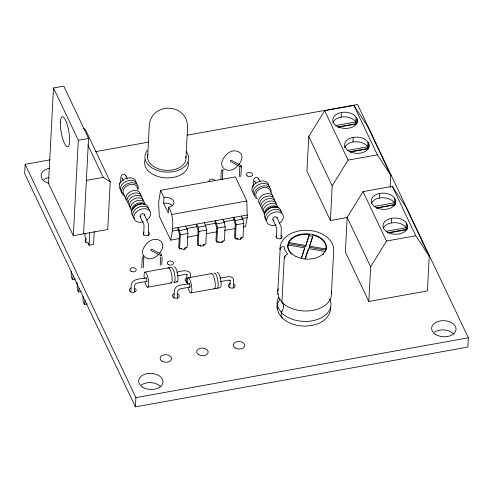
<?xml version="1.0" encoding="UTF-8"?>
<svg xmlns="http://www.w3.org/2000/svg" width="493" height="493" viewBox="0 0 493 493"><rect width="100%" height="100%" fill="white"/><g stroke="black" fill="none" stroke-linecap="round" stroke-linejoin="round"><path stroke-width="0.74" d="M50.126 159.818L25.137 164.317L24.65 173.561L135.409 406.873L467.863 347.054L468.35 337.804L357.591 104.498L187.198 135.156M83.576 233.83L88.574 138.422L63.751 86.127L53.497 87.976L48.499 183.384L73.321 235.679L107.745 229.485L110.247 181.806L85.418 129.517L83.502 128.297M73.321 235.679L78.319 140.271L53.497 87.976M77.142 282.378L77.278 289.631L78.393 291.985L81.37 291.449M85.098 233.503L84.944 236.541L85.992 238.741L85.788 242.587M94.225 231.556L93.553 244.46L89.085 245.261L89.757 232.357M120.606 182.527C121.229 180.093 119.608 175.181 123.084 174.189C124.446 173.992 125.684 174.953 126.128 176.204M130.861 291.727L131.224 284.818C132.216 278.144 141.448 279.211 146.064 277.892M134.386 291.85L134.706 285.281L135.353 283.98L137.202 283.074L146.723 281.361M141.762 267.921L142.304 257.771L143.919 255.62M147.61 157.68L149.213 127.052C149.558 101.903 187.235 101.983 187.599 127.034L185.997 157.661M143.685 235.216L144.061 225.048L140.178 216.519M135.409 406.873L135.895 397.623L25.137 164.317M143.297 267.915L143.814 258.098M148.276 235.568L148.572 224.216L144.307 214.455M160.182 265.363L160.626 256.915M163.966 197.483A7.691 5.066 3 0 1 173.616 201.07A7.691 5.066 3 0 1 168.618 207.288L168.316 213.068L163.664 203.264L163.966 197.483L160.57 190.329L235.383 176.87L246.827 200.984L247.252 217.567L245.483 226.675L243.215 227.082M161.753 264.593L162.16 256.915M179.742 238.507L170.67 240.134C173.049 229.424 174.553 217.068 168.618 207.288M173.937 298.247L174.337 290.574C175.335 283.9 184.567 284.966 189.183 283.641M179.581 248.836L180.315 234.816L179.507 230.545L178.047 227.47L177.936 229.522L179.44 233.972L178.756 247.092L179.581 248.836L182.09 248.386M177.462 298.37L177.825 291.03L178.472 289.736L180.321 288.83L189.836 287.117M184.616 249.409L184.696 247.917L187.198 247.468L187.932 233.448L187.124 229.177L185.664 226.096M186.625 282.575L186.97 274.465L187.05 274.78L186.052 274.311L177.48 275.827M190.403 277.842C192.868 268.605 182.065 270.417 176.845 272.352M198.186 245.489L198.919 231.47L198.112 227.199L196.652 224.118L196.541 226.176L198.044 230.625L197.36 243.745L198.186 245.489L200.694 245.039L200.614 246.531M203.221 246.062L203.301 244.571L205.803 244.121L206.536 230.102L205.729 225.825L204.268 222.75M216.791 242.143L217.524 228.123L216.717 223.853L215.256 220.772L215.145 222.83L216.649 227.279L215.965 240.399L216.791 242.143L219.293 241.693M220.882 179.366L221.375 169.937M222.417 179.366L222.91 170.005M221.825 242.716L221.905 241.225L224.407 240.769L225.141 226.749L224.333 222.479L222.873 219.403M229.781 287.567L230.083 280.215L230.169 280.529L229.171 280.067L220.599 281.583M235.395 238.797L236.129 224.777L235.321 220.5L233.861 217.425L233.75 219.484L235.253 223.933L234.563 237.053L235.395 238.797L237.897 238.347M233.281 288.202L233.682 280.529L233.004 278.323L232.018 277.349L229.325 276.542L219.964 278.107M239.302 176.814L239.857 166.227M236.917 239.58L236.991 238.088M240.837 176.814L241.404 166.024M241.404 217.425L241.478 216.057L242.938 219.132L243.745 223.403L243.012 237.423L240.504 237.872L240.43 239.364M253.316 186.422C254.105 183.815 252.126 178.484 255.83 177.326C257.192 177.129 258.424 178.096 258.874 179.341M276.468 237.595L276.807 228.185L272.925 219.662M331.284 291.905A26.918 17.73 3 0 1 313.677 310.214A26.918 17.73 3 0 1 281.928 302.141L278.946 297.858L277.713 293.261L280.184 248.595A3.845 2.884 -4 0 1 284.005 246.451L285.065 250.389L287.616 254.061A3.845 2.379 -43.3 0 0 285.287 255.805L284.251 257.845L281.928 302.141A12.424 7.691 -43.3 0 0 282.723 303.528A9.12 5.645 -43.3 0 1 282.36 310.461A12.424 7.691 -43.3 0 0 281.38 312.544L281.201 316.013A3.845 2.379 -43.3 0 0 282.686 317.88M281.022 238.704L281.312 227.353L277.054 217.592M283.598 305.987L283.629 305.426M288.75 243.702L288.935 242.168A19.227 12.664 3 0 1 308.636 234.434L309.21 234.532L309.148 235.691L305.481 246.617L288.75 243.702L288.134 245.539M390.179 187.383L390.807 175.323L367.359 125.925L353.919 105.44L324.622 110.715L308.76 136.469L306.942 171.139L330.396 220.544L347.676 217.431M287.943 248.028A19.227 12.664 3 0 1 287.863 245.372L287.986 244.996L304.717 247.911L301.476 258.542M305.481 246.617L309.21 234.532M309.234 247.27L312.963 235.192L313.536 235.29A19.227 12.664 3 0 1 326.15 248.663L325.959 250.191L309.234 247.27L312.901 236.344L309.148 235.691M333.028 122.745L333.095 121.426M330.396 220.544L332.214 185.867L308.76 136.469M331.45 293.23L333.755 249.31C332.917 238.698 321.978 232.437 312.513 230.841L305.845 230.262L299.189 230.847L293.095 232.554C286.174 235.161 279.648 241.441 280.012 249.341L280.184 248.595M341.125 117.112L341.366 112.49A12.307 8.104 3 0 1 355.441 116.268L356.809 118.221L357.37 120.323A12.307 8.104 3 0 1 348.81 128.174A12.307 8.104 3 0 1 334.729 124.396L333.367 122.443L332.806 120.341A12.307 8.104 3 0 1 341.366 112.49M344.847 147.641L344.915 146.322M347.177 217.382L345.359 252.052L368.813 301.457L427.406 290.913L429.224 256.237L405.77 206.838L392.336 186.36L363.033 191.629L347.177 217.382L370.625 266.781L368.813 301.457M352.945 142.009L353.185 137.387A12.307 8.104 3 0 1 367.26 141.164L368.628 143.118L369.189 145.219A12.307 8.104 3 0 1 360.63 153.07A12.307 8.104 3 0 1 346.548 149.293L345.186 147.339L344.625 145.238A12.307 8.104 3 0 1 353.185 137.387M356.149 117.279L355.81 123.749L337.964 126.96M356.87 123.201L357.08 119.238M367.969 142.175L367.636 148.51L349.79 151.721M368.69 148.097L368.9 144.135M379.536 198.026L379.776 193.404A12.307 8.104 3 0 1 393.858 197.182L395.22 199.135L395.787 201.236A12.307 8.104 3 0 1 387.221 209.087A12.307 8.104 3 0 1 373.146 205.31L371.784 203.356L371.217 201.255A12.307 8.104 3 0 1 379.776 193.404M391.356 222.922L391.596 218.3A12.307 8.104 3 0 1 405.677 222.078L407.039 224.032L407.606 226.133A12.307 8.104 3 0 1 399.04 233.984A12.307 8.104 3 0 1 384.965 230.206L383.603 228.253L383.036 226.151A12.307 8.104 3 0 1 391.596 218.3M394.56 198.192L394.221 204.663L376.375 207.873M395.287 204.114L395.491 200.152M406.38 223.089L406.047 229.424L387.461 232.77M407.101 229.011L407.31 225.048M284.227 258.221L284.381 257.432A3.845 2.379 -43.3 0 1 284.991 256.2M330.723 307.102C331.086 315.002 324.567 321.282 317.64 323.889L311.551 325.596L304.927 326.181L298.222 325.602C292.17 324.351 286.193 321.984 281.78 317.504M75.46 279.001L72.483 279.537L73.198 275.784M78.393 291.985L79.108 288.232M87.279 303.898L84.303 304.434L85.018 300.681M160.841 255.121L160.81 255.288A0.77 0.561 -54.7 0 0 161.716 255.664L161.316 255.713A0.77 0.518 -1.8 0 1 160.73 255.103M160.57 190.329L158.666 202.013L159.227 216.026L170.67 240.134M301.044 258.843L304.717 247.911M305.044 258.77L308.47 248.571L325.201 251.485L325.072 251.861M305.229 259.195L308.408 249.723M281.904 311.329L282.076 310.972M332.214 185.867L348.076 160.114L377.373 154.845L390.807 175.323M370.625 266.781L386.487 241.034L415.784 235.759L429.224 256.237M159.578 253.069C169.678 240.794 153.206 233.762 145.694 245.027C136.099 256.144 150.507 264.421 158.586 254.105M238.748 164.57C248.842 152.294 232.376 145.262 224.863 156.521C215.262 167.638 229.676 175.915 237.755 165.599M143.709 258.295L143.734 258.196A0.77 0.481 7 0 0 143.697 257.71M78.319 140.271L88.574 138.422M95.562 151.641L148.572 142.101M335.825 125.512L355.909 121.9L355.2 120.89A12.307 8.104 3 0 0 343.214 116.866A12.307 8.104 3 0 0 333.108 122.184M338.247 127.206L356.84 123.86M86.38 180.376L103.222 177.344L110.247 181.806M347.645 150.408L367.723 146.797L367.02 145.786A12.307 8.104 3 0 0 355.034 141.762A12.307 8.104 3 0 0 344.927 147.08M350.067 152.103L368.653 148.757M172.02 214.443L246.827 200.984M172.575 228.45L247.387 214.991M172.439 231.032L178.484 229.941M186.798 228.444L196.621 226.681M205.692 225.048L215.515 223.28M223.828 221.782L234.403 219.878M241.964 218.522L247.252 217.567M179.507 230.545L187.124 229.177M198.112 227.199L205.729 225.825M216.717 223.853L224.333 222.479M235.321 220.5L242.938 219.132M180.315 234.816L187.932 233.448M198.919 231.47L206.536 230.102M217.524 228.123L225.141 226.749M236.129 224.777L243.745 223.403M187.297 237.145L197.878 235.241M206.185 233.744L216.766 231.846M224.321 230.484L235.66 228.444M374.242 206.425L394.32 202.814L393.617 201.803A12.307 8.104 3 0 0 381.625 197.779A12.307 8.104 3 0 0 371.525 203.098M376.658 208.12L395.25 204.774M144.96 272.074L171.33 267.329A7.691 1.941 79.8 0 1 174.787 275.254A7.691 1.941 79.8 0 1 173.659 282.335M386.062 231.322L406.14 227.711L405.437 226.7A12.307 8.104 3 0 0 393.445 222.676A12.307 8.104 3 0 0 383.344 228M388.478 233.016L407.07 229.67M285.287 255.805L285.835 255.707M188.079 277.83L211.515 273.609M147.82 287.179L171.262 282.964M174.189 282.434L177.123 281.91M190.939 292.934L220.235 287.659A7.691 1.941 79.8 0 0 220.463 278.508A7.691 1.941 79.8 0 0 216.945 272.974M135.895 397.623L468.35 337.804M288.812 242.544L305.543 245.465M309.296 246.118L326.021 249.033M240.103 166.609L230.576 161.605L230.404 160.656L231.285 160.243L241.354 165.747M160.379 255.448L150.92 250.456L150.932 249.44L151.696 249.144L161.932 254.542M122.702 178.645L121.833 177.825L123.139 180.58M254.955 181.492L254.579 180.968L255.885 183.723M222.633 170.048L222.787 170.356A0.776 0.345 34.7 0 1 222.386 170.424L222.713 170.35A0.77 0.493 7.6 0 0 222.873 169.875M281.558 317.282L278.44 312.784L277.078 307.878M353.919 105.44L377.373 154.845M392.336 186.36L415.784 235.759M324.622 110.715L348.076 160.114M363.033 191.629L386.487 241.034M258.677 178.934L259.996 181.714M125.931 175.791L127.249 178.571M123.108 193.016L126.017 199.141M87.871 145.01L103.222 177.344M88.037 243.055L89.085 245.261M72.483 279.537L71.368 277.183L71.152 271.47M84.303 304.434L83.188 302.08L82.972 296.367M187.784 282.267A3.463 2.28 3 0 1 185.097 280.258A3.463 2.28 3 0 1 186.927 277.99M186.095 247.8A3.124 2.058 3 0 1 180.949 248.725M204.7 244.448A3.124 2.058 3 0 1 199.554 245.378M223.304 241.102A3.124 2.058 3 0 1 218.152 242.032M241.909 237.755A3.124 2.058 3 0 1 236.757 238.68M88.155 243.037A3.907 2.576 3 0 1 86.109 238.723M281.127 235.297A3.124 2.058 3 0 1 281.33 238.211A3.124 2.058 3 0 1 276.924 238.211A3.124 2.058 3 0 1 276.721 235.297M252.41 187.494A3.124 2.058 3 0 1 253.082 185.504M119.67 184.357A3.124 2.058 3 0 1 120.335 182.367M148.381 232.154A3.124 2.058 3 0 1 148.584 235.069A3.124 2.058 3 0 1 144.178 235.075A3.124 2.058 3 0 1 143.974 232.16M135.039 288.485A3.463 2.28 3 0 1 134.977 291.893A3.463 2.28 3 0 1 129.85 291.301A3.463 2.28 3 0 1 131.113 288.035M141.325 384.978A12.214 8.042 3 0 1 160.86 386.906M49.189 183.482A12.214 8.042 3 0 1 41.11 175.514A12.214 8.042 3 0 1 49.62 168.242M43.815 179.581A12.214 8.042 3 0 1 49.134 177.492M434.339 332.257A12.214 8.042 3 0 1 453.874 334.186M209.297 181.738A3.124 2.058 3 0 1 211.324 179.218A3.124 2.058 3 0 1 215.244 180.672M233.972 284.196A3.463 2.28 3 0 1 233.75 287.684A3.463 2.28 3 0 1 228.573 286.784A3.463 2.28 3 0 1 230.595 283.611M177.141 293.785A3.463 2.28 3 0 1 178.639 297.273A3.463 2.28 3 0 1 173.216 297.273A3.463 2.28 3 0 1 174.232 293.785M130.103 206.296A7.691 5.454 -25.4 0 1 132.974 196.442A7.691 5.454 -25.4 0 1 142.822 199.955M127.841 202.857A7.691 5.454 -25.4 0 1 131.81 193.989A7.691 5.454 -25.4 0 1 141.485 196.054M130.164 207.756A7.691 5.454 -25.4 0 1 134.139 198.889A7.691 5.454 -25.4 0 1 143.814 200.959M131.329 210.209A7.691 5.454 -25.4 0 1 135.298 201.341A7.691 5.454 -25.4 0 1 144.979 203.406M131.834 211.392A7.691 5.454 -25.4 0 1 136.462 203.794A7.691 5.454 -25.4 0 1 145.478 204.595M132.574 209.63A7.691 5.454 -25.4 0 1 141.756 203.929M143.494 204.188A7.691 5.454 -25.4 0 1 144.96 204.835M132.451 215.219A8.843 6.267 -25.4 0 1 137.72 204.706A8.843 6.267 -25.4 0 1 148.338 208.496M134.404 218.473A8.843 6.267 -25.4 0 1 138.176 207.479A8.843 6.267 -25.4 0 1 149.502 210.949M143.364 221.77A8.843 6.267 -25.4 0 1 134.065 215.626A8.843 6.267 -25.4 0 1 147.16 209.1A8.843 6.267 -25.4 0 1 146.791 220.063M124.797 195.826A8.843 6.267 -25.4 0 1 122.665 187.691A8.843 6.267 -25.4 0 1 133.344 182.774A8.843 6.267 -25.4 0 1 137.96 189.768M122.073 192.498A8.843 6.267 -25.4 0 1 125.167 181.868A8.843 6.267 -25.4 0 1 136.974 183.877M126.676 200.404A7.691 5.454 -25.4 0 1 131.563 191.13A7.691 5.454 -25.4 0 1 140.493 195.055M123.768 194.279A7.691 5.454 -25.4 0 1 128.661 185.004A7.691 5.454 -25.4 0 1 137.584 188.93M120.119 189.244A8.843 6.267 -25.4 0 1 125.388 178.731A8.843 6.267 -25.4 0 1 136.006 182.521M140.838 217.105A2.305 1.633 -25.4 0 1 140.437 214.893A2.305 1.633 -25.4 0 1 143.334 213.765A2.305 1.633 -25.4 0 1 144.239 215.78M261.746 208.447A7.691 5.454 -25.4 0 1 266.639 199.172A7.691 5.454 -25.4 0 1 275.569 203.098M260.581 205.994A7.691 5.454 -25.4 0 1 265.474 196.719A7.691 5.454 -25.4 0 1 274.404 200.645M262.911 210.893A7.691 5.454 -25.4 0 1 266.879 202.031A7.691 5.454 -25.4 0 1 276.561 204.096M264.075 213.346A7.691 5.454 -25.4 0 1 268.962 204.071A7.691 5.454 -25.4 0 1 277.892 207.997M264.581 214.535A7.691 5.454 -25.4 0 1 269.209 206.931A7.691 5.454 -25.4 0 1 278.225 207.732M265.314 212.766A7.691 5.454 -25.4 0 1 265.801 211.744M266.121 211.244A7.691 5.454 -25.4 0 1 276.24 207.325M265.986 219.157A8.843 6.267 -25.4 0 1 269.763 208.163A8.843 6.267 -25.4 0 1 281.084 211.639M266.356 220.809A8.843 6.267 -25.4 0 1 270.922 210.616A8.843 6.267 -25.4 0 1 282.051 212.994M276.111 224.907A8.843 6.267 -25.4 0 1 266.812 218.769A8.843 6.267 -25.4 0 1 279.907 212.243A8.843 6.267 -25.4 0 1 279.531 223.2M257.543 198.962A8.843 6.267 -25.4 0 1 255.288 191.025A8.843 6.267 -25.4 0 1 265.641 185.867A8.843 6.267 -25.4 0 1 270.891 192.313M254.024 194.834A8.843 6.267 -25.4 0 1 258.591 184.641A8.843 6.267 -25.4 0 1 269.72 187.02M259.423 203.541A7.691 5.454 -25.4 0 1 263.391 194.68A7.691 5.454 -25.4 0 1 273.067 196.744L270.158 190.618A7.691 5.454 -25.4 0 0 260.483 188.554A7.691 5.454 -25.4 0 0 256.514 197.416M252.86 192.387A8.843 6.267 -25.4 0 1 258.129 181.868A8.843 6.267 -25.4 0 1 268.753 185.664M274.071 220.377A2.305 1.633 -25.4 0 1 273.584 220.248M273.196 220.001A2.305 1.633 -25.4 0 1 274.225 217.179A2.305 1.633 -25.4 0 1 277.177 218.005M163.664 203.264A7.691 5.066 3 0 1 172.464 205.624M185.799 156.336A19.227 12.664 3 0 1 166.172 170.319A19.227 12.664 3 0 1 148.036 154.395M188.209 162.179A21.92 14.439 3 0 1 165.586 177.862A21.92 14.439 3 0 1 145.102 159.72M186.206 151.542A21.92 14.439 3 0 1 166.85 172.119A21.92 14.439 3 0 1 147.352 150.451M167.965 268.278A7.691 1.941 79.8 0 1 171.687 274.792A7.691 1.941 79.8 0 1 170.732 282.865M144.227 278.274A7.691 1.941 79.8 0 1 146.285 273.085A7.691 1.941 79.8 0 1 148.633 285.459A7.691 1.941 79.8 0 1 144.967 282.181M174.257 266.805A7.691 1.941 79.8 0 1 177.72 274.724A7.691 1.941 79.8 0 1 176.593 281.811M145.891 278.194A1.769 0.444 79.8 0 1 146.822 279.482A1.769 0.444 79.8 0 1 146.464 281.201M211.084 274.028A7.691 1.941 79.8 0 1 214.806 280.542A7.691 1.941 79.8 0 1 213.851 288.621M187.34 284.023A7.691 1.941 79.8 0 1 189.404 278.841A7.691 1.941 79.8 0 1 191.746 291.209A7.691 1.941 79.8 0 1 188.086 287.937M214.011 273.504A7.691 1.941 79.8 0 1 217.536 279.038A7.691 1.941 79.8 0 1 217.308 288.189M188.973 284.251A1.769 0.444 79.8 0 1 189.577 284.054A1.769 0.444 79.8 0 1 190.045 286.507A1.769 0.444 79.8 0 1 189.441 286.71M277.744 291.277A26.918 17.73 3 0 1 278.311 288.664M329.675 299.035A26.918 17.73 3 0 1 315.458 320.056A26.918 17.73 3 0 1 281.38 312.544L278.403 308.261L277.165 303.663A26.918 17.73 3 0 1 278.576 297.174M278.298 294.438A12.424 9.318 -4 0 1 277.836 293.563M277.775 293.415A12.424 9.318 -4 0 1 277.713 293.261M279.741 298.462A9.12 6.84 -4 0 1 278.311 301.932A12.424 9.318 -4 0 0 277.165 303.663L276.986 307.133A3.845 2.884 -4 0 0 277.688 308.889M323.827 253.636A19.227 12.664 3 0 1 322.767 254.727M291.788 254.302A19.227 12.664 3 0 1 288.091 248.682M239.98 166.344A0.77 0.524 -1.2 0 0 240.664 166.579L241.046 166.461L240.713 166.671A0.77 0.598 -56.6 0 1 240.011 166.443M235.161 347.978A5.768 3.802 3 0 0 244.676 346.265A5.768 3.802 3 0 0 237.299 341.612A5.768 3.802 3 0 0 235.161 347.978M198.537 354.566A5.768 3.802 3 0 0 208.052 352.859A5.768 3.802 3 0 0 200.676 348.2A5.768 3.802 3 0 0 198.537 354.566M161.914 361.159A5.768 3.802 3 0 0 171.428 359.446A5.768 3.802 3 0 0 164.052 354.787A5.768 3.802 3 0 0 161.914 361.159M142.6 387.128A12.214 8.042 3 0 0 162.745 383.505A12.214 8.042 3 0 0 147.13 373.645A12.214 8.042 3 0 0 142.6 387.128M435.609 334.408A12.214 8.042 3 0 0 455.754 330.785A12.214 8.042 3 0 0 440.144 320.925A12.214 8.042 3 0 0 435.609 334.408M168.255 264.519A3.124 2.058 3 0 0 173.4 263.595A3.124 2.058 3 0 0 169.413 261.074A3.124 2.058 3 0 0 168.255 264.519M131.046 271.218A3.124 2.058 3 0 0 136.197 270.287A3.124 2.058 3 0 0 132.204 267.767A3.124 2.058 3 0 0 131.046 271.218M247.375 175.97A3.124 2.058 3 0 0 252.527 175.04A3.124 2.058 3 0 0 248.534 172.519A3.124 2.058 3 0 0 247.375 175.97M60.38 122.042A15.228 3.845 79.8 0 0 66.771 146.507A15.228 3.845 79.8 0 0 67.806 126.689A15.228 3.845 79.8 0 0 60.38 122.042M296.046 256.508A19.227 12.664 3 0 0 326.181 248.084A19.227 12.664 3 0 0 298.881 234.717A19.227 12.664 3 0 0 296.046 256.508"/></g></svg>
